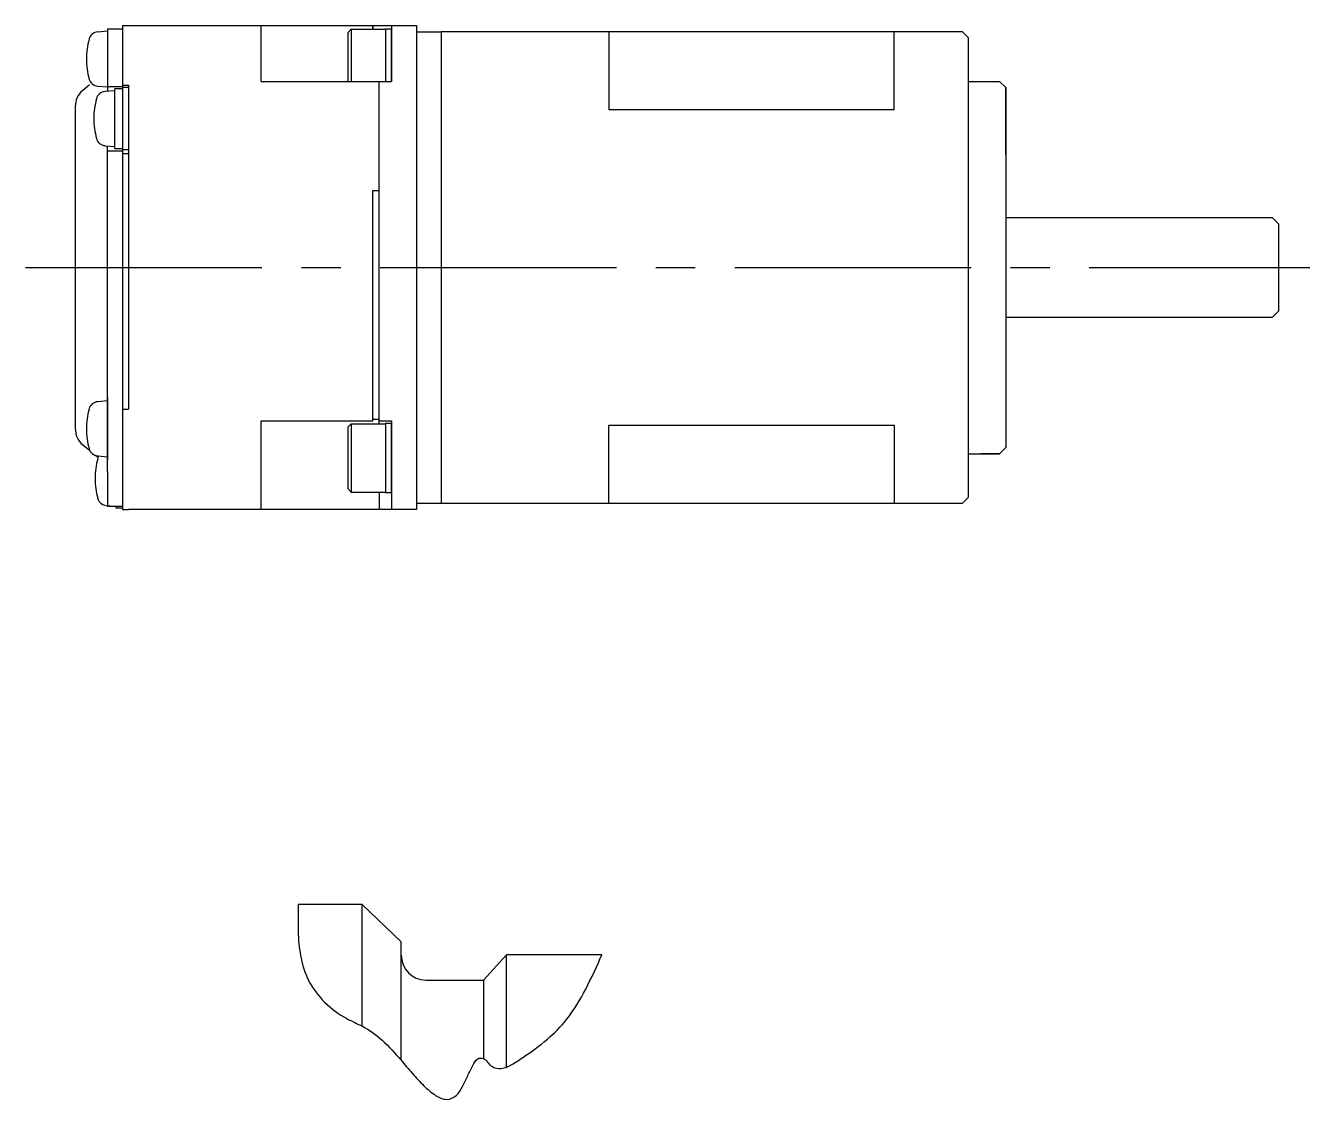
# Model space of a CAD drawing. Header units: millimetres. Extents: x -145 to 128, y -155 to 114.
# Drawn here: x -66.2 to 36.7, y -154.8 to -68.3 of the extents above; entities that cross this region are included whole.
import ezdxf

# ---------------------------------------------------------------- set-up
doc = ezdxf.new("R2010")
doc.units = ezdxf.units.MM
doc.linetypes.add('CENTER2', pattern=[28.575, 19.05, -3.175, 3.175, -3.175])

msp = doc.modelspace()

# ---------------------------------------------------------------- linework, layer by layer
at = {"color": 7, "linetype": 'Continuous'}
for p, q in [((-59.56, -68.72), (-60.35, -68.79)), ((-59.56, -68.52), (-59.56, -73.57)), ((-59.56, -68.52), (-58.36, -68.52)), ((-58.36, -68.27), (-58.36, -107.27)), ((-58.36, -68.27), (-38.16, -68.27)), ((-57.86, -68.27), (-49.43, -68.27)), ((-49.43, -68.27), (-46.42, -68.27)), ((-47.16, -72.77), (-47.16, -68.27)), ((-46.42, -68.27), (-41.53, -68.27)), ((-41.53, -68.27), (-38.16, -68.27)), ((-39.91, -68.57), (-40.16, -68.82)), ((-40.16, -72.77), (-40.16, -68.82)), ((-39.91, -68.57), (-39.91, -72.77)), ((-39.91, -68.57), (-37.16, -68.57)), ((-38.66, -68.27), (-38.16, -68.27)), ((-38.16, -68.27), (-34.66, -68.27)), ((-38.16, -68.52), (-38.16, -68.27)), ((-38.16, -68.52), (-38.16, -68.27)), ((-38.16, -68.27), (-38.16, -68.57)), ((-38.16, -68.57), (-37.87, -68.57)), ((-37.16, -68.52), (-36.66, -68.52)), ((-37.16, -68.52), (-37.16, -72.77)), ((-36.66, -68.27), (-36.66, -72.77)), ((-36.66, -72.77), (-36.66, -68.52)), ((-34.66, -68.27), (-34.66, -107.27)), ((-34.66, -68.77), (-32.66, -68.77)), ((9.34, -68.77), (-32.66, -68.77)), ((-32.66, -68.77), (-32.66, -106.77)), ((-19.16, -68.77), (-19.16, -75.06)), ((3.84, -75.06), (3.84, -68.77)), ((9.34, -68.77), (9.84, -69.27)), ((9.84, -106.27), (9.84, -69.27)), ((-61.56, -73.49), (-61, -73.02)), ((-47.16, -72.77), (-37.66, -72.77)), ((-47.16, -72.77), (-38.16, -72.77)), ((-37.66, -100.36), (-37.66, -72.77)), ((-37.66, -72.77), (-36.66, -72.77)), ((9.84, -72.77), (10.84, -72.77)), ((9.84, -72.77), (10.84, -72.77)), ((10.84, -72.77), (12.34, -72.77)), ((10.84, -72.77), (12.34, -72.77)), ((10.84, -72.77), (12.34, -72.77)), ((10.84, -72.77), (12.34, -72.77)), ((12.84, -73.27), (12.34, -72.77)), ((12.84, -73.27), (12.34, -72.77)), ((12.84, -73.27), (12.34, -72.77)), ((12.84, -73.27), (12.34, -72.77)), ((-60.35, -73.15), (-59.56, -73.22)), ((-58.96, -73.52), (-59.75, -73.59)), ((-59.56, -73.17), (-58.36, -73.17)), ((-58.36, -73.37), (-58.96, -73.37)), ((-58.96, -78.17), (-58.96, -73.37)), ((-58.36, -73.07), (-57.86, -73.07)), ((-57.86, -73.27), (-58.36, -73.27)), ((-58.36, -73.27), (-58.36, -78.27)), ((-57.86, -73.07), (-57.86, -99.17)), ((-37.66, -100.16), (-37.66, -73.27)), ((12.84, -78.69), (12.84, -73.27)), ((12.84, -73.27), (12.84, -78.4)), ((12.84, -73.27), (12.84, -78.4)), ((12.84, -73.27), (12.84, -78.4)), ((12.84, -73.27), (12.84, -102.27)), ((-62.16, -74.79), (-62.16, -100.75)), ((3.84, -75.06), (-19.16, -75.06)), ((-59.75, -77.95), (-58.96, -78.02)), ((-59.56, -104.2), (-59.56, -77.97)), ((-58.96, -78.17), (-58.36, -78.17)), ((12.84, -77.27), (12.84, -78.69)), ((-59.56, -78.37), (-58.36, -78.37)), ((-58.36, -78.27), (-57.86, -78.27)), ((-58.36, -78.57), (-57.86, -78.57)), ((12.84, -78.69), (12.84, -102.27)), ((-38.16, -100.11), (-38.16, -81.57)), ((-38.16, -81.57), (-37.66, -81.57)), ((34.34, -83.77), (12.84, -83.77)), ((34.34, -83.77), (34.84, -84.27)), ((34.84, -84.27), (34.34, -83.77)), ((34.84, -91.27), (34.84, -84.27)), ((34.84, -91.27), (34.34, -91.77)), ((12.84, -91.77), (34.34, -91.77)), ((12.84, -96.85), (12.84, -98.27)), ((-59.56, -98.52), (-60.35, -98.59)), ((-59.56, -98.27), (-59.56, -103.27)), ((-58.36, -99.17), (-57.86, -99.17)), ((-47.16, -107.27), (-47.16, -100.11)), ((-47.16, -100.11), (-38.16, -100.11)), ((-39.91, -100.36), (-40.16, -100.61)), ((-40.16, -105.61), (-40.16, -100.61)), ((-39.91, -100.36), (-37.16, -100.36)), ((-39.91, -100.36), (-39.91, -105.86)), ((-37.66, -100.01), (-38.16, -100.01)), ((-38.16, -100.36), (-37.87, -100.36)), ((-37.66, -100.11), (-36.66, -100.11)), ((-37.16, -100.31), (-36.66, -100.31)), ((-37.16, -100.31), (-37.16, -105.91)), ((-36.66, -100.11), (-36.66, -107.27)), ((-36.66, -100.11), (-36.66, -107.27)), ((-36.66, -105.91), (-36.66, -100.31)), ((-19.16, -106.77), (-19.16, -100.48)), ((-19.16, -100.48), (3.84, -100.48)), ((3.84, -100.48), (3.84, -106.77)), ((-36.66, -100.89), (-36.66, -107.27)), ((-36.66, -100.89), (-36.66, -107.27)), ((-61, -102.52), (-61.56, -102.05)), ((-60.32, -103.09), (-60.54, -102.91)), ((-58.36, -102.27), (-58.36, -107.27)), ((9.84, -102.77), (12.34, -102.77)), ((9.84, -102.77), (12.34, -102.77)), ((12.34, -102.77), (10.84, -102.77)), ((12.34, -102.77), (10.84, -102.77)), ((12.34, -102.77), (12.84, -102.27)), ((12.34, -102.77), (12.84, -102.27)), ((-60.35, -102.95), (-59.56, -103.02)), ((-59.56, -104.2), (-59.56, -107.02)), ((-58.36, -104.2), (-58.36, -107.02)), ((-40.16, -105.61), (-39.91, -105.86)), ((-39.91, -105.86), (-37.16, -105.86)), ((-37.66, -105.86), (-37.66, -107.27)), ((-37.16, -105.91), (-36.66, -105.91)), ((-59.65, -106.95), (-58.86, -107.02)), ((-58.36, -107.02), (-59.56, -107.02)), ((-58.86, -107.17), (-58.86, -107.02)), ((-34.66, -106.77), (-32.66, -106.77)), ((-32.66, -106.17), (-32.66, -106.76)), ((-32.66, -106.76), (-32.66, -106.77)), ((-32.66, -106.77), (9.34, -106.77)), ((9.34, -106.77), (9.84, -106.27)), ((-58.36, -107.17), (-58.86, -107.17)), ((-58.36, -107.27), (-57.86, -107.27)), ((-37.66, -107.27), (-57.86, -107.27)), ((-37.66, -107.17), (-37.56, -107.27)), ((-37.66, -107.17), (-37.56, -107.27)), ((-34.66, -107.27), (-37.56, -107.27)), ((-35.66, -107.27), (-37.56, -107.27)), ((-39.02, -139.11), (-44.19, -139.11)), ((-39.02, -148.91), (-39.02, -139.11)), ((-39.02, -139.11), (-35.89, -142.11)), ((-35.89, -151.65), (-35.89, -142.11)), ((-29.25, -145.19), (-27.39, -143.15)), ((-27.39, -152.19), (-27.39, -143.15)), ((-19.71, -143.15), (-27.39, -143.15)), ((-33.89, -145.19), (-29.25, -145.19)), ((-29.25, -145.19), (-29.25, -151.51))]:
    msp.add_line(p, q, dxfattribs=at)
at = {"color": 1, "linetype": 'CENTER2'}
msp.add_line((-66.16, -87.77), (38.84, -87.77), dxfattribs=at)
at = {"color": 7, "linetype": 'Continuous'}
for centre, radius, start, end in [((-60.28, -69.58), 0.8, 95, 164.5573), ((-55.26, -70.97), 6, 164.5573, 180), ((-55.26, -70.97), 6, 180, 195.4427), ((-60.28, -72.35), 0.8, 195.4427, 265), ((-60.46, -74.79), 1.7, 130.2364, 180), ((-59.68, -74.38), 0.8, 95, 164.5573), ((-54.66, -75.77), 6, 164.5573, 180), ((-54.66, -75.77), 6, 180, 195.4427), ((-59.68, -77.15), 0.8, 195.4427, 265), ((-60.28, -99.38), 0.8, 95, 164.5573), ((-55.26, -100.77), 6, 164.5573, 180), ((-60.46, -100.75), 1.7, 180, 229.7636), ((-55.26, -100.77), 6, 180, 195.4427), ((-60.28, -102.15), 0.8, 195.4427, 265), ((-54.56, -104.77), 6, 164.5573, 180), ((-59.58, -103.38), 0.8, 147.8506, 164.5573), ((-54.56, -104.77), 6, 180, 195.4427), ((-59.58, -106.15), 0.8, 195.4427, 265), ((-33.89, -143.19), 2, 180, 270)]:
    msp.add_arc(centre, radius, start, end, dxfattribs=at)
at = {"color": 2, "linetype": 'Continuous'}
msp.add_open_spline([(-44.19, -139.11), (-44.2, -139.82), (-44.23, -141.22), (-44.06, -143.3), (-43.43, -145.32), (-42.12, -147.05), (-40.73, -148.09), (-39.64, -148.61), (-38.63, -149.08), (-37.3, -150.04), (-36.07, -151.43), (-35.01, -152.71), (-34.11, -153.69), (-33.23, -154.46), (-32.26, -154.95), (-31.36, -154.53), (-30.92, -153.74), (-30.54, -152.91), (-30.16, -152.17), (-29.84, -151.49), (-29.22, -151.43), (-28.93, -151.82), (-28.54, -152.24), (-27.76, -152.4), (-26.92, -151.99), (-25.7, -151.18), (-24.14, -150.06), (-22.33, -148.26), (-20.94, -145.89), (-20.13, -144.08), (-19.71, -143.15)], degree=3, knots=[0, 0, 0, 0, 2.136521, 4.206533, 6.214449, 8.397381, 10.625038, 11.330989, 12.017051, 13.960125, 16.194013, 17.564394, 18.948992, 20.170743, 21.123275, 21.987056, 22.819907, 23.791273, 24.712035, 25.397316, 25.851416, 26.282571, 26.766776, 27.550931, 28.457141, 29.467445, 31.975115, 34.194519, 37.086149, 40.144924, 40.144924, 40.144924, 40.144924], dxfattribs=at)

doc.saveas('drawing.dxf')
